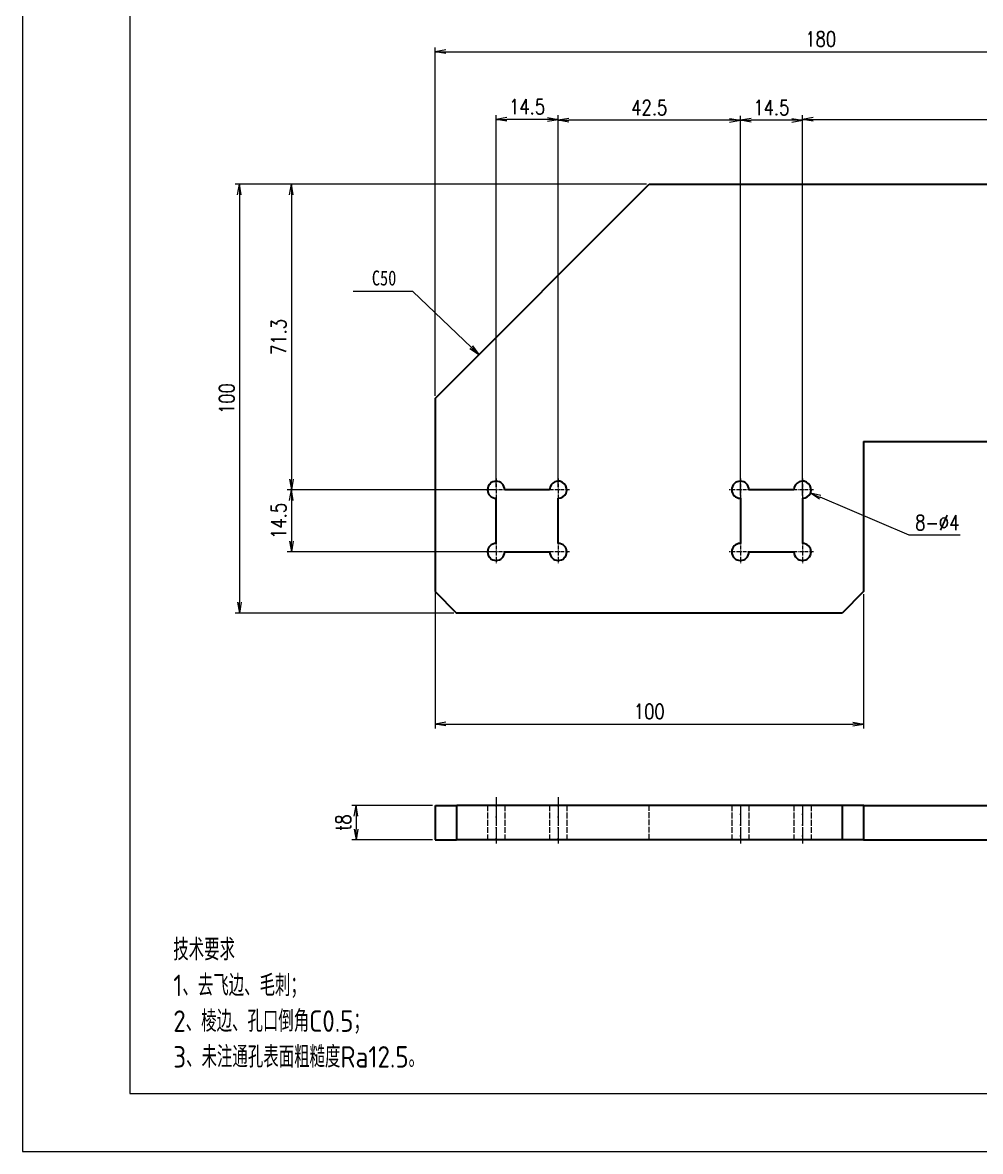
# Model space of a CAD drawing. Header units: millimetres. Extents: x 1333 to 190452, y -42879 to -5704.
# Drawn here: x 182947 to 183170.5, y -17760.8 to -17497.6 of the extents above; entities that cross this region are included whole.
import ezdxf
from ezdxf.enums import TextEntityAlignment as Align

# ---------------------------------------------------------------- set-up
doc = ezdxf.new("R2010")
doc.units = ezdxf.units.MM
doc.header["$LTSCALE"] = 0.5
for name, pattern in [('AM_ISO02W050x2', [3.75, 3, -0.75]), ('AM_ISO08W050x2', [9, 6, -0.75, 1.5, -0.75]), ('DASHDOT', [18.5, 12, -3, 0.5, -3]), ('DASHED', [15, 12, -3])]:
    doc.linetypes.add(name, pattern=pattern)
for name, color, linetype, lineweight in [('中心线', 2, 'AM_ISO08W050x2', 18), ('图框', 7, 'Continuous', 18), ('标注线', 3, 'Continuous', 18), ('虚线', 1, 'AM_ISO02W050x2', 18)]:
    doc.layers.add(name, color=color, linetype=linetype, lineweight=lineweight)
doc.layers.add('打印-禁用', color=7, linetype='Continuous', lineweight=15, plot=False)
doc.layers.add('车型', color=7, linetype='Continuous')
doc.styles.add('DIM', font='romans.shx', dxfattribs={"width": 0.8, "bigfont": 'bigfont.shx'})
doc.styles.add('国标', font='simfang.ttf', dxfattribs={"width": 0.8})
doc.styles.add('机械长仿宋', font='gbenor.shx', dxfattribs={"height": 1, "bigfont": 'gbcbig.shx'})
doc.dimstyles.new('DEH 1-1', dxfattribs={"dimtxt": 3.5, "dimasz": 2.5, "dimexe": 1, "dimexo": 0.625, "dimgap": 1.2, "dimtad": 1, "dimtoh": 1, "dimdsep": 46, "dimtxsty": 'DIM', "dimblk": 'OPEN', "dimcen": 0, "dimclrd": 8, "dimclre": 8, "dimclrt": 2, "dimazin": 2, "dimtfac": 0.5, "dimtmove": 0, "dimatfit": 3, "dimldrblk": 'OPEN', "dimfxl": 0, "dimtolj": 2, "dimlwd": 18, "dimlwe": 18, "dimarcsym": 0})
doc.dimstyles.new('DEH 1-1$0', dxfattribs={"dimtxt": 3.5, "dimasz": 2.5, "dimexe": 1, "dimexo": 0.625, "dimgap": 1.2, "dimtad": 1, "dimzin": 9, "dimdsep": 46, "dimtxsty": 'DIM', "dimblk": 'OPEN', "dimcen": 0, "dimclrd": 8, "dimclre": 8, "dimclrt": 2, "dimazin": 2, "dimtfac": 0.5, "dimtmove": 0, "dimatfit": 3, "dimldrblk": 'OPEN', "dimfxl": 0, "dimtolj": 2, "dimlwd": 18, "dimlwe": 18, "dimarcsym": 0})
doc.dimstyles.new('DEH 1-1$3', dxfattribs={"dimtxt": 3.5, "dimasz": 2.5, "dimexe": 1, "dimexo": 0.625, "dimgap": 1.2, "dimtad": 1, "dimtoh": 1, "dimdsep": 46, "dimtxsty": 'DIM', "dimblk": 'OPEN', "dimcen": 0, "dimclrd": 8, "dimclre": 8, "dimclrt": 2, "dimazin": 2, "dimtfac": 0.5, "dimtofl": 0, "dimtmove": 0, "dimatfit": 3, "dimldrblk": 'OPEN', "dimfxl": 0, "dimtolj": 2, "dimlwd": 18, "dimlwe": 18, "dimarcsym": 0})

# ---------------------------------------------------------------- blocks, each defined once
blk = doc.blocks.new('GZDEH零件A3图框V01版')
at = {"layer": '图框', "linetype": 'Continuous'}
for p, q in [((2882.49, -1554.46), (2882.49, -1832.96)), ((2882.49, -1832.96), (3272.49, -1832.96))]:
    blk.add_line(p, q, dxfattribs=at)
at = {"layer": '打印-禁用', "linetype": 'Continuous'}
for p, q in [((2857.49, -1549.46), (2857.49, -1846.46)), ((2857.49, -1846.46), (3277.49, -1846.46))]:
    blk.add_line(p, q, dxfattribs=at)
blk = doc.blocks.new('DEH A3')
at = {"layer": '图框'}
blk.add_blockref('GZDEH零件A3图框V01版', (-2857.49, 1846.46), dxfattribs=at)
blk = doc.blocks.new('_Open')
at = {"color": 0, "linetype": 'ByBlock', "lineweight": -2}
for p, q in [((-1, 0.17), (0, 0)), ((-1, -0.17), (0, 0)), ((0, 0), (-1, 0))]:
    blk.add_line(p, q, dxfattribs=at)
blk = doc.blocks.new('*D142')
at = {"layer": 'Defpoints', "color": 0, "transparency": 16777216}
for p in [(183043.26, -17680.16), (183024.83, -17688.17), (183043.26, -17688.17)]:
    blk.add_point(p, dxfattribs=at)
at = {"layer": '标注线', "color": 8, "lineweight": 18, "transparency": 16777216}
for p, q in [((183042.64, -17680.16), (183023.83, -17680.16)), ((183024.83, -17682.66), (183024.83, -17685.67)), ((183042.64, -17688.17), (183023.83, -17688.17))]:
    blk.add_line(p, q, dxfattribs=at)
at = {"layer": '标注线', "color": 8, "lineweight": 18, "transparency": 16777216, "xscale": 2.5, "yscale": 2.5, "zscale": 2.5}
for p, rotation in [((183024.83, -17680.16), 90), ((183024.83, -17688.17), 270)]:
    blk.add_blockref('_Open', p, dxfattribs=dict(at, rotation=rotation))
at = {"layer": '标注线', "color": 2, "transparency": 16777216, "insert": (183021.88, -17684.16), "char_height": 3.5, "attachment_point": 5, "rotation": 90, "style": 'DIM'}
blk.add_mtext('\\A2;{\\Fromans,bigfont|c134;t}8', dxfattribs=at)
blk = doc.blocks.new('*D143')
at = {"layer": 'Defpoints', "color": 0, "transparency": 16777216}
for p in [(183223.26, -17504.41), (183223.26, -17540.3), (183043.26, -17585.3)]:
    blk.add_point(p, dxfattribs=at)
at = {"layer": '标注线', "color": 8, "lineweight": 18, "transparency": 16777216}
for p, q in [((183043.26, -17584.68), (183043.26, -17503.41)), ((183045.76, -17504.41), (183220.76, -17504.41)), ((183223.26, -17539.68), (183223.26, -17503.41))]:
    blk.add_line(p, q, dxfattribs=at)
at = {"layer": '标注线', "color": 8, "lineweight": 18, "transparency": 16777216, "xscale": 2.5, "yscale": 2.5, "zscale": 2.5, "rotation": 180}
blk.add_blockref('_Open', (183043.26, -17504.41), dxfattribs=at)
at = {"layer": '标注线', "color": 8, "lineweight": 18, "transparency": 16777216, "xscale": 2.5, "yscale": 2.5, "zscale": 2.5}
blk.add_blockref('_Open', (183223.26, -17504.41), dxfattribs=at)
at = {"layer": '标注线', "color": 2, "transparency": 16777216, "insert": (183133.26, -17501.46), "char_height": 3.5, "attachment_point": 5, "style": 'DIM'}
blk.add_mtext('\\A2;180', dxfattribs=at)
blk = doc.blocks.new('*D145')
at = {"layer": 'Defpoints', "color": 0, "transparency": 16777216}
for p in [(183093.26, -17535.3), (182997.62, -17635.3), (183048.26, -17635.3)]:
    blk.add_point(p, dxfattribs=at)
at = {"layer": '标注线', "color": 8, "lineweight": 18, "transparency": 16777216}
for p, q in [((183092.64, -17535.3), (182996.62, -17535.3)), ((182997.62, -17537.8), (182997.62, -17632.8)), ((183047.64, -17635.3), (182996.62, -17635.3))]:
    blk.add_line(p, q, dxfattribs=at)
at = {"layer": '标注线', "color": 8, "lineweight": 18, "transparency": 16777216, "xscale": 2.5, "yscale": 2.5, "zscale": 2.5}
for p, rotation in [((182997.62, -17535.3), 90), ((182997.62, -17635.3), 270)]:
    blk.add_blockref('_Open', p, dxfattribs=dict(at, rotation=rotation))
at = {"layer": '标注线', "color": 2, "transparency": 16777216, "insert": (182994.67, -17585.3), "char_height": 3.5, "attachment_point": 5, "rotation": 90, "style": 'DIM'}
blk.add_mtext('\\A2;100', dxfattribs=at)
blk = doc.blocks.new('*D146')
at = {"layer": 'Defpoints', "color": 0, "transparency": 16777216}
for p in [(183043.26, -17628.93), (183143.26, -17630.3), (183143.26, -17661.21)]:
    blk.add_point(p, dxfattribs=at)
at = {"layer": '标注线', "color": 8, "lineweight": 18, "transparency": 16777216}
for p, q in [((183043.26, -17629.56), (183043.26, -17662.21)), ((183143.26, -17630.93), (183143.26, -17662.21)), ((183045.76, -17661.21), (183140.76, -17661.21))]:
    blk.add_line(p, q, dxfattribs=at)
at = {"layer": '标注线', "color": 8, "lineweight": 18, "transparency": 16777216, "xscale": 2.5, "yscale": 2.5, "zscale": 2.5, "rotation": 180}
blk.add_blockref('_Open', (183043.26, -17661.21), dxfattribs=at)
at = {"layer": '标注线', "color": 8, "lineweight": 18, "transparency": 16777216, "xscale": 2.5, "yscale": 2.5, "zscale": 2.5}
blk.add_blockref('_Open', (183143.26, -17661.21), dxfattribs=at)
at = {"layer": '标注线', "color": 2, "transparency": 16777216, "insert": (183093.26, -17658.26), "char_height": 3.5, "attachment_point": 5, "style": 'DIM'}
blk.add_mtext('\\A2;100', dxfattribs=at)
blk = doc.blocks.new('*D150')
at = {"layer": 'Defpoints', "color": 0, "transparency": 16777216}
for p in [(183223.26, -17520.18), (183223.26, -17540.3), (183129.01, -17608.55)]:
    blk.add_point(p, dxfattribs=at)
at = {"layer": '标注线', "color": 8, "lineweight": 18, "transparency": 16777216}
for p, q in [((183129.01, -17607.93), (183129.01, -17519.18)), ((183131.51, -17520.18), (183220.76, -17520.18)), ((183223.26, -17539.68), (183223.26, -17519.18))]:
    blk.add_line(p, q, dxfattribs=at)
at = {"layer": '标注线', "color": 8, "lineweight": 18, "transparency": 16777216, "xscale": 2.5, "yscale": 2.5, "zscale": 2.5, "rotation": 180}
blk.add_blockref('_Open', (183129.01, -17520.18), dxfattribs=at)
at = {"layer": '标注线', "color": 8, "lineweight": 18, "transparency": 16777216, "xscale": 2.5, "yscale": 2.5, "zscale": 2.5}
blk.add_blockref('_Open', (183223.26, -17520.18), dxfattribs=at)
at = {"layer": '标注线', "color": 2, "transparency": 16777216, "insert": (183176.14, -17517.23), "char_height": 3.5, "attachment_point": 5, "style": 'DIM'}
blk.add_mtext('\\A2;94.3', dxfattribs=at)
blk = doc.blocks.new('*D151')
at = {"layer": 'Defpoints', "color": 0, "transparency": 16777216}
for p in [(183114.51, -17520.39), (183114.51, -17608.55), (183129.01, -17608.55)]:
    blk.add_point(p, dxfattribs=at)
at = {"layer": '标注线', "color": 8, "lineweight": 18, "transparency": 16777216}
for p, q in [((183114.51, -17607.93), (183114.51, -17519.39)), ((183126.51, -17520.39), (183117.01, -17520.39)), ((183129.01, -17607.93), (183129.01, -17519.39))]:
    blk.add_line(p, q, dxfattribs=at)
at = {"layer": '标注线', "color": 8, "lineweight": 18, "transparency": 16777216, "xscale": 2.5, "yscale": 2.5, "zscale": 2.5, "rotation": 180}
blk.add_blockref('_Open', (183114.51, -17520.39), dxfattribs=at)
at = {"layer": '标注线', "color": 8, "lineweight": 18, "transparency": 16777216, "xscale": 2.5, "yscale": 2.5, "zscale": 2.5}
blk.add_blockref('_Open', (183129.01, -17520.39), dxfattribs=at)
at = {"layer": '标注线', "color": 2, "transparency": 16777216, "insert": (183121.76, -17517.44), "char_height": 3.5, "attachment_point": 5, "style": 'DIM'}
blk.add_mtext('\\A2;14.5', dxfattribs=at)
blk = doc.blocks.new('*D152')
at = {"layer": 'Defpoints', "color": 0, "transparency": 16777216}
for p in [(183072.01, -17520.39), (183072.01, -17606.55), (183114.51, -17608.55)]:
    blk.add_point(p, dxfattribs=at)
at = {"layer": '标注线', "color": 8, "lineweight": 18, "transparency": 16777216}
for p, q in [((183072.01, -17605.93), (183072.01, -17519.39)), ((183112.01, -17520.39), (183074.51, -17520.39)), ((183114.51, -17607.93), (183114.51, -17519.39))]:
    blk.add_line(p, q, dxfattribs=at)
at = {"layer": '标注线', "color": 8, "lineweight": 18, "transparency": 16777216, "xscale": 2.5, "yscale": 2.5, "zscale": 2.5, "rotation": 180}
blk.add_blockref('_Open', (183072.01, -17520.39), dxfattribs=at)
at = {"layer": '标注线', "color": 8, "lineweight": 18, "transparency": 16777216, "xscale": 2.5, "yscale": 2.5, "zscale": 2.5}
blk.add_blockref('_Open', (183114.51, -17520.39), dxfattribs=at)
at = {"layer": '标注线', "color": 2, "transparency": 16777216, "insert": (183093.26, -17517.44), "char_height": 3.5, "attachment_point": 5, "style": 'DIM'}
blk.add_mtext('\\A2;42.5', dxfattribs=at)
blk = doc.blocks.new('*D153')
at = {"layer": 'Defpoints', "color": 0, "transparency": 16777216}
for p in [(183057.51, -17520.18), (183057.51, -17606.55), (183072.01, -17606.55)]:
    blk.add_point(p, dxfattribs=at)
at = {"layer": '标注线', "color": 8, "lineweight": 18, "transparency": 16777216}
for p, q in [((183057.51, -17605.93), (183057.51, -17519.18)), ((183069.51, -17520.18), (183060.01, -17520.18)), ((183072.01, -17605.93), (183072.01, -17519.18))]:
    blk.add_line(p, q, dxfattribs=at)
at = {"layer": '标注线', "color": 8, "lineweight": 18, "transparency": 16777216, "xscale": 2.5, "yscale": 2.5, "zscale": 2.5, "rotation": 180}
blk.add_blockref('_Open', (183057.51, -17520.18), dxfattribs=at)
at = {"layer": '标注线', "color": 8, "lineweight": 18, "transparency": 16777216, "xscale": 2.5, "yscale": 2.5, "zscale": 2.5}
blk.add_blockref('_Open', (183072.01, -17520.18), dxfattribs=at)
at = {"layer": '标注线', "color": 2, "transparency": 16777216, "insert": (183064.76, -17517.23), "char_height": 3.5, "attachment_point": 5, "style": 'DIM'}
blk.add_mtext('\\A2;14.5', dxfattribs=at)
blk = doc.blocks.new('*D154')
at = {"layer": 'Defpoints', "color": 0, "transparency": 16777216}
for p in [(183093.26, -17535.3), (183009.75, -17606.55), (183057.51, -17606.55)]:
    blk.add_point(p, dxfattribs=at)
at = {"layer": '标注线', "color": 8, "lineweight": 18, "transparency": 16777216}
for p, q in [((183092.64, -17535.3), (183008.75, -17535.3)), ((183009.75, -17537.8), (183009.75, -17604.05)), ((183056.89, -17606.55), (183008.75, -17606.55))]:
    blk.add_line(p, q, dxfattribs=at)
at = {"layer": '标注线', "color": 8, "lineweight": 18, "transparency": 16777216, "xscale": 2.5, "yscale": 2.5, "zscale": 2.5}
for p, rotation in [((183009.75, -17535.3), 90), ((183009.75, -17606.55), 270)]:
    blk.add_blockref('_Open', p, dxfattribs=dict(at, rotation=rotation))
at = {"layer": '标注线', "color": 2, "transparency": 16777216, "insert": (183006.8, -17570.93), "char_height": 3.5, "attachment_point": 5, "rotation": 90, "style": 'DIM'}
blk.add_mtext('\\A2;71.3', dxfattribs=at)
blk = doc.blocks.new('*D155')
at = {"layer": 'Defpoints', "color": 0, "transparency": 16777216}
for p in [(183057.51, -17606.55), (183009.75, -17621.05), (183057.51, -17621.05)]:
    blk.add_point(p, dxfattribs=at)
at = {"layer": '标注线', "color": 8, "lineweight": 18, "transparency": 16777216}
for p, q in [((183056.89, -17606.55), (183008.75, -17606.55)), ((183009.75, -17609.05), (183009.75, -17618.55)), ((183056.89, -17621.05), (183008.75, -17621.05))]:
    blk.add_line(p, q, dxfattribs=at)
at = {"layer": '标注线', "color": 8, "lineweight": 18, "transparency": 16777216, "xscale": 2.5, "yscale": 2.5, "zscale": 2.5}
for p, rotation in [((183009.75, -17606.55), 90), ((183009.75, -17621.05), 270)]:
    blk.add_blockref('_Open', p, dxfattribs=dict(at, rotation=rotation))
at = {"layer": '标注线', "color": 2, "transparency": 16777216, "insert": (183006.8, -17613.8), "char_height": 3.5, "attachment_point": 5, "rotation": 90, "style": 'DIM'}
blk.add_mtext('\\A2;14.5', dxfattribs=at)
blk = doc.blocks.new('*D157')
at = {"layer": 'Defpoints', "color": 0, "transparency": 16777216}
for p in [(183127.17, -17605.77), (183130.85, -17607.34)]:
    blk.add_point(p, dxfattribs=at)
at = {"layer": '标注线', "color": 8, "lineweight": 18, "transparency": 16777216}
for p, q in [((183153.94, -17617.18), (183133.15, -17608.32)), ((183165.8, -17617.18), (183153.94, -17617.18))]:
    blk.add_line(p, q, dxfattribs=at)
at = {"layer": '标注线', "color": 8, "lineweight": 18, "transparency": 16777216, "xscale": 2.5, "yscale": 2.5, "zscale": 2.5, "rotation": 156.898725826946}
blk.add_blockref('_Open', (183130.85, -17607.34), dxfattribs=at)
at = {"layer": '标注线', "color": 2, "transparency": 16777216, "insert": (183160.47, -17614.23), "char_height": 3.5, "attachment_point": 5, "style": 'DIM'}
blk.add_mtext('\\A2;{\\Fromans,bigfont|c134;8-}∅4', dxfattribs=at)

msp = doc.modelspace()

# ---------------------------------------------------------------- linework, layer by layer
at = {"color": 7, "lineweight": 35}
for p, q in [((183043.264, -17585.3), (183093.264, -17535.3)), ((183093.264, -17535.3), (183218.264, -17535.3)), ((183043.264, -17585.3), (183043.264, -17630.3)), ((183143.264, -17595.3), (183143.264, -17630.3)), ((183143.264, -17595.3), (183218.264, -17595.3)), ((183138.264, -17635.3), (183048.264, -17635.3)), ((183138.341, -17680.163), (183048.341, -17680.163)), ((183143.341, -17680.163), (183218.341, -17680.163)), ((183138.264, -17688.166), (183048.264, -17688.166)), ((183143.264, -17688.166), (183218.264, -17688.166))]:
    msp.add_line(p, q, dxfattribs=at)
at = {"color": 7, "lineweight": 35, "ltscale": 0.2625}
for p, q in [((183070.014, -17606.55), (183059.514, -17606.55)), ((183127.014, -17606.55), (183116.514, -17606.55)), ((183057.514, -17619.05), (183057.514, -17608.55)), ((183072.014, -17619.05), (183072.014, -17608.55)), ((183114.514, -17608.55), (183114.514, -17619.05)), ((183129.014, -17608.55), (183129.014, -17619.05)), ((183059.514, -17621.05), (183070.014, -17621.05)), ((183116.514, -17621.05), (183127.014, -17621.05))]:
    msp.add_line(p, q, dxfattribs=at)
at = {"color": 7, "lineweight": 35, "ltscale": 0.176777}
for p, q in [((183043.264, -17630.3), (183048.264, -17635.3)), ((183143.264, -17630.3), (183138.264, -17635.3))]:
    msp.add_line(p, q, dxfattribs=at)
at = {"color": 7, "lineweight": 35, "ltscale": 0.225}
for p, q in [((183043.264, -17680.163), (183043.264, -17688.166)), ((183048.264, -17680.163), (183048.264, -17688.166)), ((183138.264, -17680.163), (183138.264, -17688.166)), ((183143.264, -17680.163), (183143.264, -17688.166))]:
    msp.add_line(p, q, dxfattribs=at)
at = {"color": 7, "lineweight": 35, "ltscale": 0.125}
for p, q in [((183043.341, -17680.163), (183048.341, -17680.163)), ((183143.341, -17680.163), (183138.341, -17680.163)), ((183043.264, -17688.166), (183048.264, -17688.166)), ((183143.264, -17688.166), (183138.264, -17688.166))]:
    msp.add_line(p, q, dxfattribs=at)
at = {"color": 7, "lineweight": 35}
for centre, start, end in [((183057.514, -17606.55), 0, 270), ((183072.014, -17606.55), 270, 180.00001), ((183114.514, -17606.55), 0, 270), ((183129.014, -17606.55), 270, 180.00001), ((183057.514, -17621.05), 90, 0), ((183072.014, -17621.05), 180.00001, 90), ((183114.514, -17621.05), 90, 0), ((183129.014, -17621.05), 180.00001, 90)]:
    msp.add_arc(centre, 2, start, end, dxfattribs=at)
at = {"layer": '中心线', "linetype": 'DASHDOT', "lineweight": 13, "ltscale": 0.129999}
for p, q in [((183057.514, -17603.95), (183057.514, -17609.15)), ((183072.014, -17603.95), (183072.014, -17609.15)), ((183114.514, -17603.95), (183114.514, -17609.15)), ((183129.014, -17603.95), (183129.014, -17609.15)), ((183057.514, -17618.45), (183057.514, -17623.65)), ((183072.014, -17618.45), (183072.014, -17623.65)), ((183114.514, -17618.45), (183114.514, -17623.65)), ((183129.014, -17618.45), (183129.014, -17623.65))]:
    msp.add_line(p, q, dxfattribs=at)
at = {"layer": '中心线', "linetype": 'DASHDOT', "lineweight": 13, "ltscale": 0.130005}
for p, q in [((183060.114, -17606.55), (183054.914, -17606.55)), ((183074.614, -17606.55), (183069.414, -17606.55)), ((183117.114, -17606.55), (183111.914, -17606.55)), ((183131.614, -17606.55), (183126.414, -17606.55)), ((183060.114, -17621.05), (183054.914, -17621.05)), ((183074.614, -17621.05), (183069.414, -17621.05)), ((183117.114, -17621.05), (183111.914, -17621.05)), ((183131.614, -17621.05), (183126.414, -17621.05))]:
    msp.add_line(p, q, dxfattribs=at)
at = {"layer": '中心线', "linetype": 'DASHDOT', "lineweight": 13, "ltscale": 0.270015}
for p, q in [((183057.514, -17678.266), (183057.514, -17689.066)), ((183072.014, -17678.266), (183072.014, -17689.066)), ((183114.514, -17680.163), (183114.514, -17689.066)), ((183129.014, -17680.163), (183129.014, -17689.066))]:
    msp.add_line(p, q, dxfattribs=at)
at = {"layer": '虚线', "linetype": 'DASHED', "lineweight": 13, "ltscale": 0.225}
for p, q in [((183055.514, -17680.163), (183055.514, -17688.166)), ((183055.514, -17680.163), (183055.514, -17688.166)), ((183057.514, -17680.163), (183057.514, -17688.166)), ((183059.514, -17680.163), (183059.514, -17688.166)), ((183059.514, -17680.163), (183059.514, -17688.166)), ((183070.014, -17680.163), (183070.014, -17688.166)), ((183070.014, -17680.163), (183070.014, -17688.166)), ((183072.014, -17680.163), (183072.014, -17688.166)), ((183074.014, -17680.163), (183074.014, -17688.166)), ((183074.014, -17680.163), (183074.014, -17688.166)), ((183093.264, -17688.166), (183093.264, -17680.163)), ((183112.514, -17680.163), (183112.514, -17688.166)), ((183112.514, -17680.163), (183112.514, -17688.166)), ((183114.514, -17680.163), (183114.514, -17688.166)), ((183116.514, -17680.163), (183116.514, -17688.166)), ((183116.514, -17680.163), (183116.514, -17688.166)), ((183127.014, -17680.163), (183127.014, -17688.166)), ((183127.014, -17680.163), (183127.014, -17688.166)), ((183129.014, -17680.163), (183129.014, -17688.166)), ((183131.014, -17680.163), (183131.014, -17688.166)), ((183131.014, -17680.163), (183131.014, -17688.166))]:
    msp.add_line(p, q, dxfattribs=at)

# ---------------------------------------------------------------- block references
at = {"layer": '图框'}
msp.add_blockref('DEH A3', (182947.014, -17760.849), dxfattribs=at)

# ---------------------------------------------------------------- texts
at = {"layer": '标注线', "color": 2, "insert": (182982.185, -17741.298), "char_height": 5, "width": 114.82461, "attachment_point": 7, "style": '机械长仿宋'}
msp.add_mtext('\\A2;技术要求\\P1、去飞边、毛刺；\\P2、棱边、孔口倒角C0.5；\\P3、未注通孔表面粗糙度Ra12.5。', dxfattribs=at)
at = {"layer": '车型', "color": 3, "style": '国标', "width": 0.8}
msp.add_text('C50', height=3.5, dxfattribs=at).set_placement((183031.375, -17558.923), align=Align.CENTER)

# ---------------------------------------------------------------- dimensions: what is measured, and where the dimension line sits
at = {"layer": '标注线'}
for base, p1, p2, picture, middle in [((183223.264, -17504.412), (183043.264, -17585.3), (183223.264, -17540.3), '*D143', (183133.264, -17501.462)), ((183057.514, -17520.183), (183072.014, -17606.55), (183057.514, -17606.55), '*D153', (183064.764, -17517.233)), ((183072.014, -17520.391), (183114.514, -17608.55), (183072.014, -17606.55), '*D152', (183093.264, -17517.441)), ((183114.514, -17520.391), (183129.014, -17608.55), (183114.514, -17608.55), '*D151', (183121.764, -17517.441)), ((183143.264, -17661.205), (183043.264, -17628.933), (183143.264, -17630.3), '*D146', (183093.264, -17658.255))]:
    dim = msp.add_linear_dim(base=base, p1=p1, p2=p2, dimstyle='DEH 1-1$0', dxfattribs=at)
    dim.commit()
    dim.dimension.update_dxf_attribs({"geometry": picture, "text_midpoint": middle})
dim = msp.add_linear_dim(base=(183223.263874009, -17520.182983647), p1=(183129.013874009, -17608.55033711), p2=(183223.263874009, -17540.30033711), dimstyle='DEH 1-1$0', override={"dimdec": 1}, dxfattribs=at)
dim.commit()
dim.dimension.update_dxf_attribs({"geometry": '*D150', "text_midpoint": (183176.138874009, -17517.232983647)})
for base, p1, p2, picture, middle in [((182997.621, -17635.3), (183093.264, -17535.3), (183048.264, -17635.3), '*D145', (182994.671, -17585.3)), ((183009.752, -17621.05), (183057.514, -17606.55), (183057.514, -17621.05), '*D155', (183006.802, -17613.8))]:
    dim = msp.add_linear_dim(base=base, p1=p1, p2=p2, angle=90, dimstyle='DEH 1-1$0', dxfattribs=at)
    dim.commit()
    dim.dimension.update_dxf_attribs({"geometry": picture, "text_midpoint": middle})
dim = msp.add_linear_dim(base=(183009.752123766, -17606.55033711), p1=(183093.263874009, -17535.30033711), p2=(183057.513874009, -17606.55033711), angle=90, dimstyle='DEH 1-1$0', override={"dimdec": 1}, dxfattribs=at)
dim.commit()
dim.dimension.update_dxf_attribs({"geometry": '*D154', "text_midpoint": (183006.802123766, -17570.92533711)})
dim = msp.add_diameter_dim_2p(p1=(183127.174, -17605.766), p2=(183130.853, -17607.335), text='{\\Fromans,bigfont|c134;8-}<>', dimstyle='DEH 1-1$3', dxfattribs=at)
dim.commit()
dim.dimension.update_dxf_attribs({"geometry": '*D157', "text_midpoint": (183160.469, -17617.181), "dimtype": 163})
dim = msp.add_linear_dim(base=(183024.826, -17688.166), p1=(183043.264, -17680.163), p2=(183043.264, -17688.166), angle=90, text='{\\Fromans,bigfont|c134;t}<>', dimstyle='DEH 1-1$0', dxfattribs=at)
dim.commit()
dim.dimension.update_dxf_attribs({"geometry": '*D142', "text_midpoint": (183021.876, -17684.164)})

# ---------------------------------------------------------------- leaders
msp.add_leader([(183053.523, -17575.041), (183038.122, -17560.317), (183024.148, -17560.317)], dimstyle='DEH 1-1', override={"dimgap": 1.2, "dimtad": 1}, dxfattribs=at)

doc.saveas('drawing.dxf')
